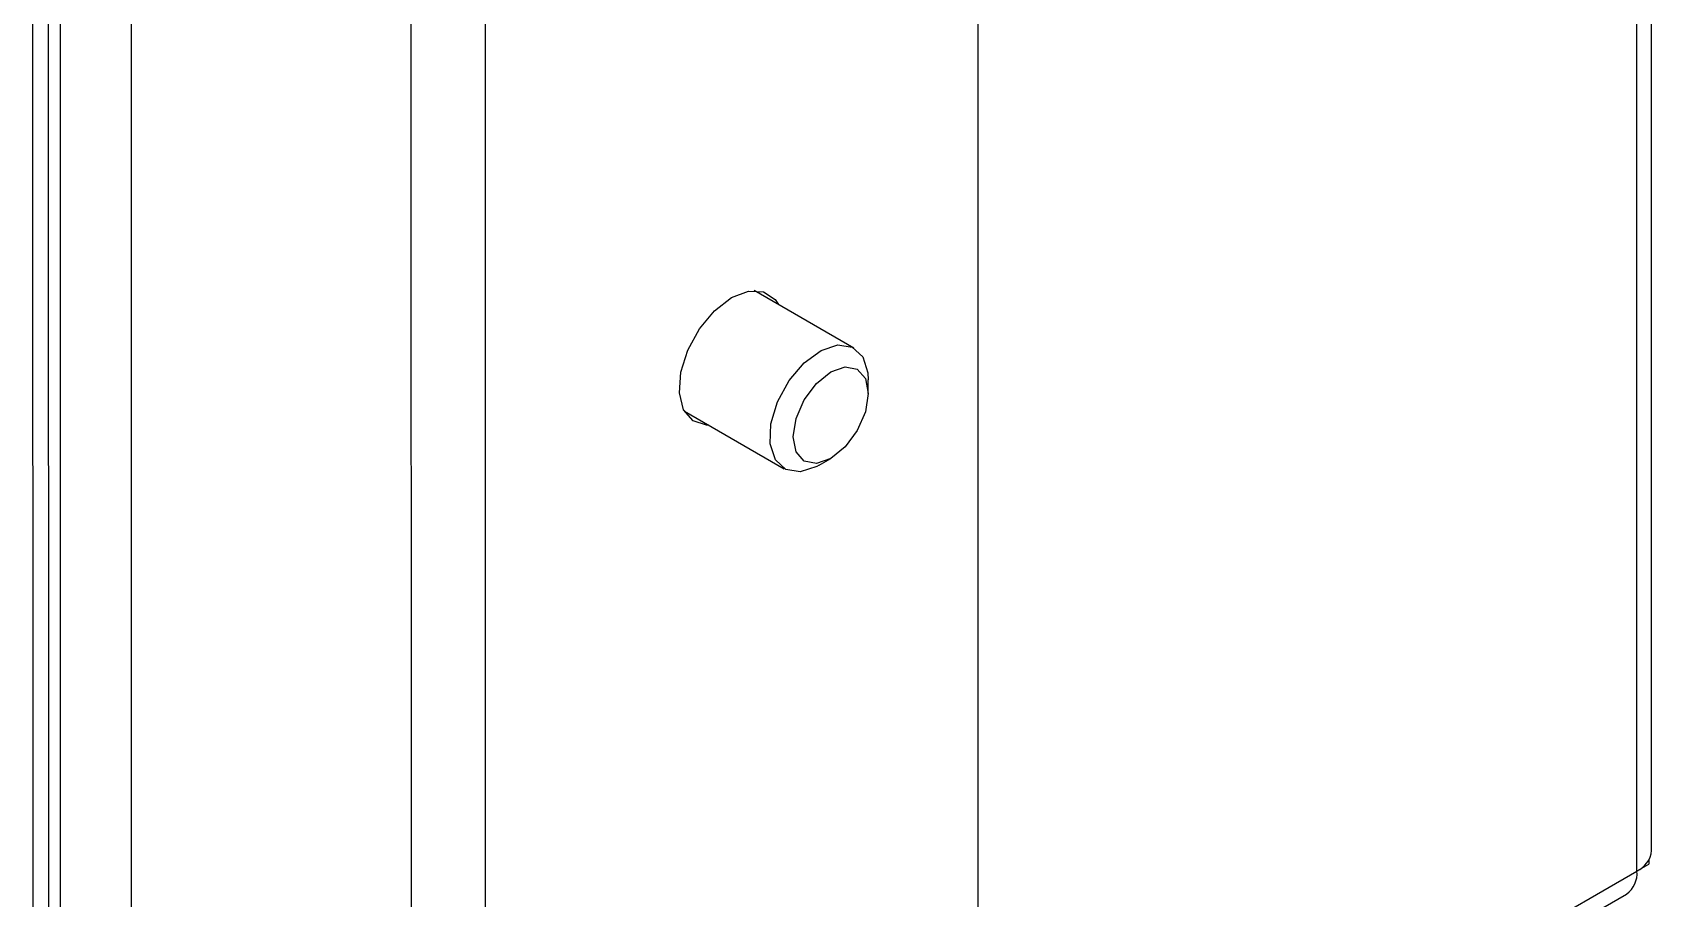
# Model space of a CAD drawing. Extents: x 12.3 to 108.7, y 1.1 to 80.4.
# Drawn here: x 73.732 to 76.637, y 66.655 to 68.21 of the extents above; entities that cross this region are included whole.
import ezdxf

# ---------------------------------------------------------------- set-up
doc = ezdxf.new("R2010")
doc.units = 0
doc.header["$MEASUREMENT"] = 0
doc.layers.add('OBJECT', color=7, linetype='CONTINUOUS')

msp = doc.modelspace()

# ---------------------------------------------------------------- linework, layer by layer
at = {"layer": 'OBJECT'}
for p, q in [((73.732, 70.3699), (73.7328, 65.0424)), ((73.7603, 70.3862), (73.7611, 65.0587)), ((73.7815, 70.325), (73.7823, 65.1445)), ((73.9088, 70.325), (73.9096, 65.1445)), ((75.4278, 70.2624), (75.4284, 66.3253)), ((74.4109, 70.0752), (74.4118, 64.5002)), ((76.6107, 66.7044), (76.6103, 69.5771)), ((76.6371, 66.7411), (76.6367, 69.5202)), ((74.544, 69.4863), (74.5447, 64.6395)), ((75.2059, 67.643), (75.0267, 67.7464)), ((75.2318, 67.5615), (75.2318, 67.5858)), ((74.9017, 67.5299), (75.0809, 67.4265)), ((75.1434, 67.4327), (75.1644, 67.4449)), ((75.6855, 66.17), (76.6107, 66.7044)), ((76.611, 66.7045), (76.632, 66.7166)), ((76.632, 66.7238), (76.632, 66.7166)), ((75.707, 66.1521), (76.5921, 66.6632))]:
    msp.add_line(p, q, dxfattribs=at)
at = {"layer": 'OBJECT', "flags": 128}
for points in [[(74.9457, 67.5045), (74.9416, 67.5046), (74.9173, 67.5124), (74.9004, 67.5325), (74.8928, 67.5626), (74.8954, 67.5996), (74.9078, 67.6394), (74.9287, 67.6776), (74.9558, 67.7102), (74.9862, 67.7337)], [(74.9862, 67.7337), (75.0166, 67.7454), (75.0438, 67.7441), (75.0646, 67.73), (75.0707, 67.7211)], [(75.1434, 67.4327), (75.1395, 67.4306), (75.1095, 67.4209), (75.0836, 67.425), (75.065, 67.4424), (75.0557, 67.4709), (75.0571, 67.5071), (75.0688, 67.5466), (75.0896, 67.5847), (75.1168, 67.6168), (75.1472, 67.639), (75.1772, 67.6486), (75.1772, 67.6486)], [(75.1772, 67.6486), (75.2031, 67.6445), (75.2218, 67.6271), (75.231, 67.5987), (75.2318, 67.5858)], [(75.1902, 67.6094), (75.212, 67.6051), (75.2266, 67.5883), (75.2318, 67.5615), (75.2266, 67.5288), (75.212, 67.4951), (75.1902, 67.4656), (75.1644, 67.4448), (75.1386, 67.4359), (75.1168, 67.4401), (75.1022, 67.457), (75.0971, 67.4838), (75.1022, 67.5165), (75.1168, 67.5501), (75.1386, 67.5796), (75.1644, 67.6004), (75.1902, 67.6094)]]:
    msp.add_lwpolyline(points, dxfattribs=at)
at = {"layer": 'OBJECT'}
for centre, start, end in [((76.592, 66.7456), 294.4235, 354.2755), ((76.5657, 66.6999), 305.6998, 5.6321)]:
    msp.add_arc(centre, 0.0453, start, end, dxfattribs=at)

doc.saveas('drawing.dxf')
